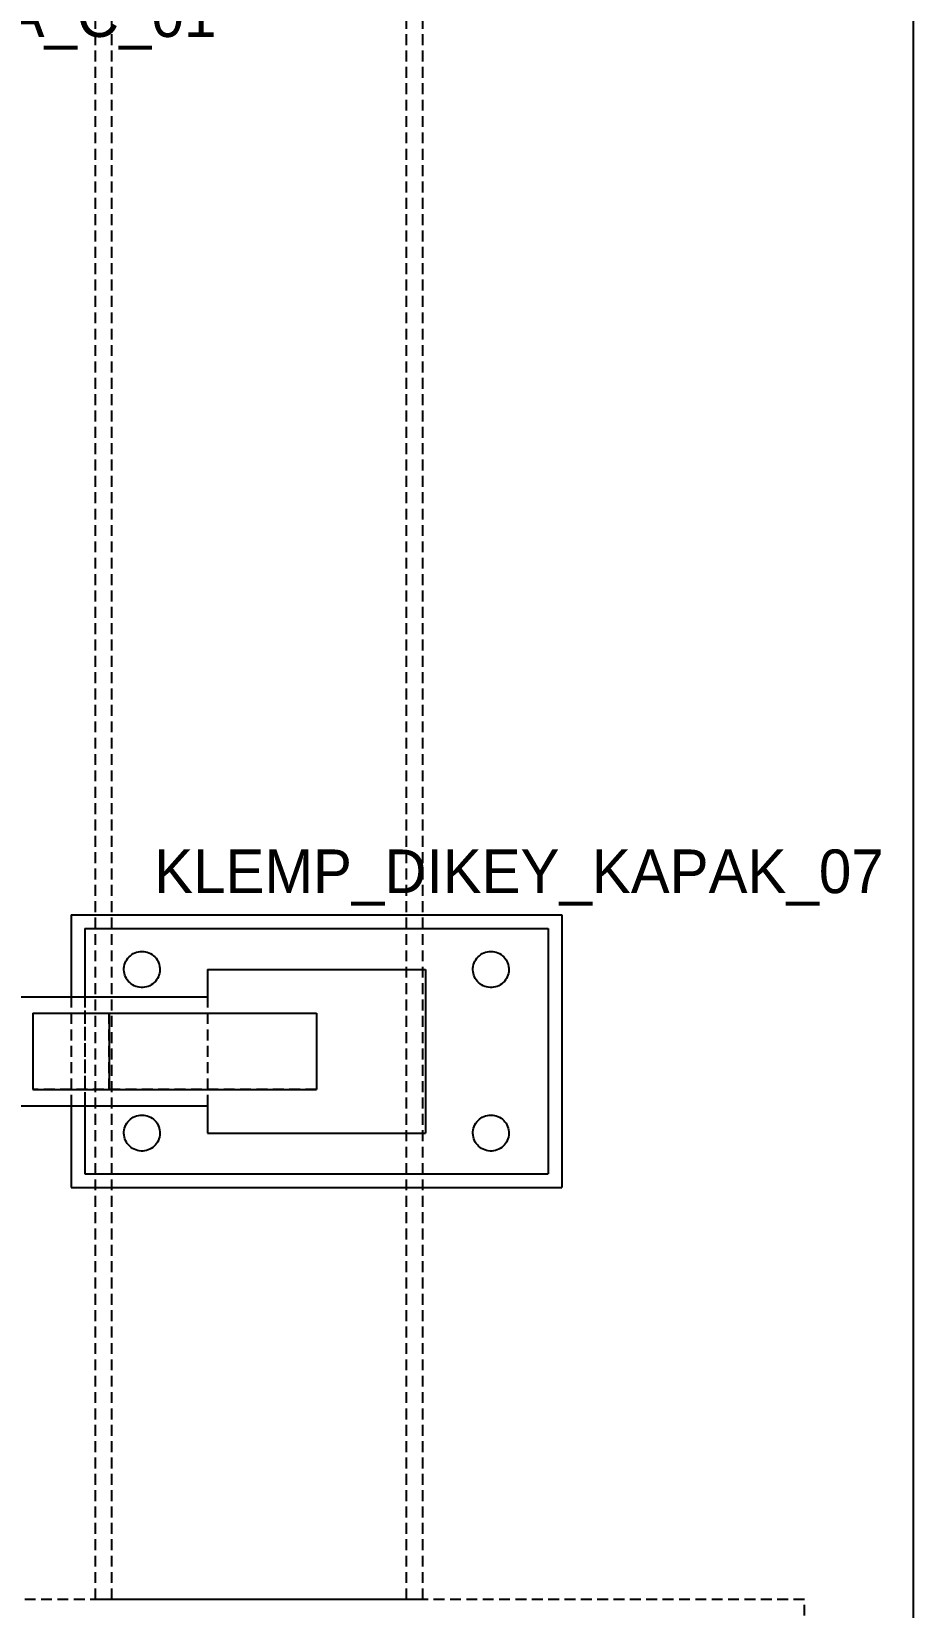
# Model space of a CAD drawing. Header units: metres. Extents: x -200 to 3000, y -1652 to 380.
# Drawn here: x 2138.3 to 2300, y -191.5 to 97.5 of the extents above; entities that cross this region are included whole.
import ezdxf

# ---------------------------------------------------------------- set-up
doc = ezdxf.new("R2010")
doc.units = ezdxf.units.M
doc.linetypes.add('DASHED2', pattern=[3, 2, -1])
for name, color, linetype in [('GIZLI', 8, 'DASHED2'), ('GORUNEN', 7, 'Continuous'), ('YAZI', 3, 'Continuous')]:
    doc.layers.add(name, color=color, linetype=linetype)

msp = doc.modelspace()

# ---------------------------------------------------------------- linework, layer by layer
at = {"layer": 'GIZLI'}
for points in [[(2300, -280), (2300, 280)], [(2150, -190), (2150, 190)], [(2150, -190), (2150, 190)], [(2153, -190), (2153, 190)], [(2153, -190), (2153, 190)], [(2207, -190), (2207, 190)], [(2207, -190), (2207, 190)], [(2210, -190), (2210, 190)], [(2210, -190), (2210, 190)], [(2145.5, -64.5), (2235.5, -64.5)], [(2145.5, -64.5), (2145.5, -114.5)], [(2235.5, -64.5), (2235.5, -114.5)], [(2148, -67), (2233, -67)], [(2148, -67), (2148, -112)], [(2233, -67), (2233, -112)], [(2158.5, -71.2), (2158.829, -71.216), (2159.154, -71.265), (2159.473, -71.347), (2159.782, -71.459), (2160.078, -71.602), (2160.359, -71.773), (2160.621, -71.972), (2160.862, -72.196), (2161.08, -72.442), (2161.272, -72.71), (2161.437, -72.995), (2161.572, -73.294), (2161.677, -73.606), (2161.75, -73.927), (2161.791, -74.253), (2161.799, -74.582), (2161.774, -74.91), (2161.717, -75.234), (2161.628, -75.551), (2161.508, -75.857), (2161.358, -76.15), (2161.179, -76.426), (2160.974, -76.684), (2160.745, -76.919), (2160.493, -77.131), (2160.221, -77.316), (2159.932, -77.473), (2159.629, -77.601), (2159.314, -77.698), (2158.992, -77.763), (2158.664, -77.796), (2158.336, -77.796), (2158.008, -77.763), (2157.686, -77.698), (2157.371, -77.601), (2157.068, -77.473), (2156.779, -77.316), (2156.507, -77.131), (2156.255, -76.919), (2156.026, -76.684), (2155.821, -76.426), (2155.642, -76.15), (2155.492, -75.857), (2155.372, -75.551), (2155.283, -75.234), (2155.226, -74.91), (2155.201, -74.582), (2155.209, -74.253), (2155.25, -73.927), (2155.323, -73.606), (2155.428, -73.294), (2155.563, -72.995), (2155.728, -72.71), (2155.92, -72.442), (2156.138, -72.196), (2156.379, -71.972), (2156.641, -71.773), (2156.922, -71.602), (2157.218, -71.459), (2157.527, -71.347), (2157.846, -71.265), (2158.171, -71.216), (2158.5, -71.2)], [(2222.5, -71.2), (2222.829, -71.216), (2223.154, -71.265), (2223.473, -71.347), (2223.782, -71.459), (2224.078, -71.602), (2224.359, -71.773), (2224.621, -71.972), (2224.862, -72.196), (2225.08, -72.442), (2225.272, -72.71), (2225.437, -72.995), (2225.572, -73.294), (2225.677, -73.606), (2225.75, -73.927), (2225.791, -74.253), (2225.799, -74.582), (2225.774, -74.91), (2225.717, -75.234), (2225.628, -75.551), (2225.508, -75.857), (2225.358, -76.15), (2225.179, -76.426), (2224.974, -76.684), (2224.745, -76.919), (2224.493, -77.131), (2224.221, -77.316), (2223.932, -77.473), (2223.629, -77.601), (2223.314, -77.698), (2222.992, -77.763), (2222.664, -77.796), (2222.336, -77.796), (2222.008, -77.763), (2221.686, -77.698), (2221.371, -77.601), (2221.068, -77.473), (2220.779, -77.316), (2220.507, -77.131), (2220.255, -76.919), (2220.026, -76.684), (2219.821, -76.426), (2219.642, -76.15), (2219.492, -75.857), (2219.372, -75.551), (2219.283, -75.234), (2219.226, -74.91), (2219.201, -74.582), (2219.209, -74.253), (2219.25, -73.927), (2219.323, -73.606), (2219.428, -73.294), (2219.563, -72.995), (2219.728, -72.71), (2219.92, -72.442), (2220.138, -72.196), (2220.379, -71.972), (2220.641, -71.773), (2220.922, -71.602), (2221.218, -71.459), (2221.527, -71.347), (2221.846, -71.265), (2222.171, -71.216), (2222.5, -71.2)], [(2170.5, -74.5), (2210.5, -74.5)], [(2210.5, -74.5), (2210.5, -104.5)], [(2104, -79.5), (2170.5, -79.5)], [(2145.5, -79.5), (2145.5, -99.5)], [(2148, -79.5), (2148, -99.5)], [(2170.5, -79.5), (2170.5, -99.5)], [(2170.5, -79.5), (2170.5, -99.5)], [(2138.5, -82.5), (2190.5, -82.5)], [(2138.5, -82.5), (2138.5, -96.5)], [(2152.5, -96.5), (2152.5, -82.5)], [(2190.5, -82.5), (2190.5, -96.5)], [(2190.5, -96.5), (2138.5, -96.5)], [(2104, -99.5), (2170.5, -99.5)], [(2158.5, -101.2), (2158.829, -101.216), (2159.154, -101.265), (2159.473, -101.347), (2159.782, -101.459), (2160.078, -101.602), (2160.359, -101.773), (2160.621, -101.972), (2160.862, -102.196), (2161.08, -102.442), (2161.272, -102.71), (2161.437, -102.995), (2161.572, -103.294), (2161.677, -103.606), (2161.75, -103.927), (2161.791, -104.253), (2161.799, -104.582), (2161.774, -104.91), (2161.717, -105.234), (2161.628, -105.551), (2161.508, -105.857), (2161.358, -106.15), (2161.179, -106.426), (2160.974, -106.684), (2160.745, -106.919), (2160.493, -107.131), (2160.221, -107.316), (2159.932, -107.473), (2159.629, -107.601), (2159.314, -107.698), (2158.992, -107.763), (2158.664, -107.796), (2158.336, -107.796), (2158.008, -107.763), (2157.686, -107.698), (2157.371, -107.601), (2157.068, -107.473), (2156.779, -107.316), (2156.507, -107.131), (2156.255, -106.919), (2156.026, -106.684), (2155.821, -106.426), (2155.642, -106.15), (2155.492, -105.857), (2155.372, -105.551), (2155.283, -105.234), (2155.226, -104.91), (2155.201, -104.582), (2155.209, -104.253), (2155.25, -103.927), (2155.323, -103.606), (2155.428, -103.294), (2155.563, -102.995), (2155.728, -102.71), (2155.92, -102.442), (2156.138, -102.196), (2156.379, -101.972), (2156.641, -101.773), (2156.922, -101.602), (2157.218, -101.459), (2157.527, -101.347), (2157.846, -101.265), (2158.171, -101.216), (2158.5, -101.2)], [(2222.5, -101.2), (2222.829, -101.216), (2223.154, -101.265), (2223.473, -101.347), (2223.782, -101.459), (2224.078, -101.602), (2224.359, -101.773), (2224.621, -101.972), (2224.862, -102.196), (2225.08, -102.442), (2225.272, -102.71), (2225.437, -102.995), (2225.572, -103.294), (2225.677, -103.606), (2225.75, -103.927), (2225.791, -104.253), (2225.799, -104.582), (2225.774, -104.91), (2225.717, -105.234), (2225.628, -105.551), (2225.508, -105.857), (2225.358, -106.15), (2225.179, -106.426), (2224.974, -106.684), (2224.745, -106.919), (2224.493, -107.131), (2224.221, -107.316), (2223.932, -107.473), (2223.629, -107.601), (2223.314, -107.698), (2222.992, -107.763), (2222.664, -107.796), (2222.336, -107.796), (2222.008, -107.763), (2221.686, -107.698), (2221.371, -107.601), (2221.068, -107.473), (2220.779, -107.316), (2220.507, -107.131), (2220.255, -106.919), (2220.026, -106.684), (2219.821, -106.426), (2219.642, -106.15), (2219.492, -105.857), (2219.372, -105.551), (2219.283, -105.234), (2219.226, -104.91), (2219.201, -104.582), (2219.209, -104.253), (2219.25, -103.927), (2219.323, -103.606), (2219.428, -103.294), (2219.563, -102.995), (2219.728, -102.71), (2219.92, -102.442), (2220.138, -102.196), (2220.379, -101.972), (2220.641, -101.773), (2220.922, -101.602), (2221.218, -101.459), (2221.527, -101.347), (2221.846, -101.265), (2222.171, -101.216), (2222.5, -101.2)], [(2170.5, -104.5), (2210.5, -104.5)], [(2148, -112), (2233, -112)], [(2145.5, -114.5), (2235.5, -114.5)], [(-80, -190), (2280, -190)], [(-80, -190), (2280, -190)], [(2150, -190), (2210, -190)], [(2150, -190), (2210, -190)], [(2153, -190), (2207, -190)], [(2153, -190), (2207, -190)], [(2280, -250), (2280, -190)], [(2280, -250), (2280, -190)]]:
    msp.add_lwpolyline(points, dxfattribs=at)
at = {"layer": 'GORUNEN'}
for points in [[(2300, -280), (2300, 280)], [(2145.5, -64.5), (2235.5, -64.5)], [(2145.5, -64.5), (2145.5, -79.5)], [(2235.5, -64.5), (2235.5, -114.5)], [(2148, -67), (2233, -67)], [(2148, -67), (2148, -79.5)], [(2233, -67), (2233, -112)], [(2158.5, -71.2), (2158.829, -71.216), (2159.154, -71.265), (2159.473, -71.347), (2159.782, -71.459), (2160.078, -71.602), (2160.359, -71.773), (2160.621, -71.972), (2160.862, -72.196), (2161.08, -72.442), (2161.272, -72.71), (2161.437, -72.995), (2161.572, -73.294), (2161.677, -73.606), (2161.75, -73.927), (2161.791, -74.253), (2161.799, -74.582), (2161.774, -74.91), (2161.717, -75.234), (2161.628, -75.551), (2161.508, -75.857), (2161.358, -76.15), (2161.179, -76.426), (2160.974, -76.684), (2160.745, -76.919), (2160.493, -77.131), (2160.221, -77.316), (2159.932, -77.473), (2159.629, -77.601), (2159.314, -77.698), (2158.992, -77.763), (2158.664, -77.796), (2158.336, -77.796), (2158.008, -77.763), (2157.686, -77.698), (2157.371, -77.601), (2157.068, -77.473), (2156.779, -77.316), (2156.507, -77.131), (2156.255, -76.919), (2156.026, -76.684), (2155.821, -76.426), (2155.642, -76.15), (2155.492, -75.857), (2155.372, -75.551), (2155.283, -75.234), (2155.226, -74.91), (2155.201, -74.582), (2155.209, -74.253), (2155.25, -73.927), (2155.323, -73.606), (2155.428, -73.294), (2155.563, -72.995), (2155.728, -72.71), (2155.92, -72.442), (2156.138, -72.196), (2156.379, -71.972), (2156.641, -71.773), (2156.922, -71.602), (2157.218, -71.459), (2157.527, -71.347), (2157.846, -71.265), (2158.171, -71.216), (2158.5, -71.2)], [(2222.5, -71.2), (2222.829, -71.216), (2223.154, -71.265), (2223.473, -71.347), (2223.782, -71.459), (2224.078, -71.602), (2224.359, -71.773), (2224.621, -71.972), (2224.862, -72.196), (2225.08, -72.442), (2225.272, -72.71), (2225.437, -72.995), (2225.572, -73.294), (2225.677, -73.606), (2225.75, -73.927), (2225.791, -74.253), (2225.799, -74.582), (2225.774, -74.91), (2225.717, -75.234), (2225.628, -75.551), (2225.508, -75.857), (2225.358, -76.15), (2225.179, -76.426), (2224.974, -76.684), (2224.745, -76.919), (2224.493, -77.131), (2224.221, -77.316), (2223.932, -77.473), (2223.629, -77.601), (2223.314, -77.698), (2222.992, -77.763), (2222.664, -77.796), (2222.336, -77.796), (2222.008, -77.763), (2221.686, -77.698), (2221.371, -77.601), (2221.068, -77.473), (2220.779, -77.316), (2220.507, -77.131), (2220.255, -76.919), (2220.026, -76.684), (2219.821, -76.426), (2219.642, -76.15), (2219.492, -75.857), (2219.372, -75.551), (2219.283, -75.234), (2219.226, -74.91), (2219.201, -74.582), (2219.209, -74.253), (2219.25, -73.927), (2219.323, -73.606), (2219.428, -73.294), (2219.563, -72.995), (2219.728, -72.71), (2219.92, -72.442), (2220.138, -72.196), (2220.379, -71.972), (2220.641, -71.773), (2220.922, -71.602), (2221.218, -71.459), (2221.527, -71.347), (2221.846, -71.265), (2222.171, -71.216), (2222.5, -71.2)], [(2170.5, -74.5), (2170.5, -79.5)], [(2170.5, -74.5), (2210.5, -74.5)], [(2170.5, -74.5), (2170.5, -79.5)], [(2210.5, -74.5), (2210.5, -104.5)], [(2104, -79.5), (2170.5, -79.5)], [(2138.5, -82.5), (2138.5, -96.5)], [(2138.5, -82.5), (2152.5, -82.5)], [(2152.5, -82.5), (2152.5, -96.5)], [(2152.5, -82.5), (2190.5, -82.5)], [(2190.5, -82.5), (2190.5, -96.5)], [(2138.5, -96.5), (2152.5, -96.5)], [(2152.5, -96.5), (2190.5, -96.5)], [(2104, -99.5), (2170.5, -99.5)], [(2145.5, -99.5), (2145.5, -114.5)], [(2148, -99.5), (2148, -112)], [(2170.5, -99.5), (2170.5, -104.5)], [(2170.5, -99.5), (2170.5, -104.5)], [(2158.5, -101.2), (2158.829, -101.216), (2159.154, -101.265), (2159.473, -101.347), (2159.782, -101.459), (2160.078, -101.602), (2160.359, -101.773), (2160.621, -101.972), (2160.862, -102.196), (2161.08, -102.442), (2161.272, -102.71), (2161.437, -102.995), (2161.572, -103.294), (2161.677, -103.606), (2161.75, -103.927), (2161.791, -104.253), (2161.799, -104.582), (2161.774, -104.91), (2161.717, -105.234), (2161.628, -105.551), (2161.508, -105.857), (2161.358, -106.15), (2161.179, -106.426), (2160.974, -106.684), (2160.745, -106.919), (2160.493, -107.131), (2160.221, -107.316), (2159.932, -107.473), (2159.629, -107.601), (2159.314, -107.698), (2158.992, -107.763), (2158.664, -107.796), (2158.336, -107.796), (2158.008, -107.763), (2157.686, -107.698), (2157.371, -107.601), (2157.068, -107.473), (2156.779, -107.316), (2156.507, -107.131), (2156.255, -106.919), (2156.026, -106.684), (2155.821, -106.426), (2155.642, -106.15), (2155.492, -105.857), (2155.372, -105.551), (2155.283, -105.234), (2155.226, -104.91), (2155.201, -104.582), (2155.209, -104.253), (2155.25, -103.927), (2155.323, -103.606), (2155.428, -103.294), (2155.563, -102.995), (2155.728, -102.71), (2155.92, -102.442), (2156.138, -102.196), (2156.379, -101.972), (2156.641, -101.773), (2156.922, -101.602), (2157.218, -101.459), (2157.527, -101.347), (2157.846, -101.265), (2158.171, -101.216), (2158.5, -101.2)], [(2222.5, -101.2), (2222.829, -101.216), (2223.154, -101.265), (2223.473, -101.347), (2223.782, -101.459), (2224.078, -101.602), (2224.359, -101.773), (2224.621, -101.972), (2224.862, -102.196), (2225.08, -102.442), (2225.272, -102.71), (2225.437, -102.995), (2225.572, -103.294), (2225.677, -103.606), (2225.75, -103.927), (2225.791, -104.253), (2225.799, -104.582), (2225.774, -104.91), (2225.717, -105.234), (2225.628, -105.551), (2225.508, -105.857), (2225.358, -106.15), (2225.179, -106.426), (2224.974, -106.684), (2224.745, -106.919), (2224.493, -107.131), (2224.221, -107.316), (2223.932, -107.473), (2223.629, -107.601), (2223.314, -107.698), (2222.992, -107.763), (2222.664, -107.796), (2222.336, -107.796), (2222.008, -107.763), (2221.686, -107.698), (2221.371, -107.601), (2221.068, -107.473), (2220.779, -107.316), (2220.507, -107.131), (2220.255, -106.919), (2220.026, -106.684), (2219.821, -106.426), (2219.642, -106.15), (2219.492, -105.857), (2219.372, -105.551), (2219.283, -105.234), (2219.226, -104.91), (2219.201, -104.582), (2219.209, -104.253), (2219.25, -103.927), (2219.323, -103.606), (2219.428, -103.294), (2219.563, -102.995), (2219.728, -102.71), (2219.92, -102.442), (2220.138, -102.196), (2220.379, -101.972), (2220.641, -101.773), (2220.922, -101.602), (2221.218, -101.459), (2221.527, -101.347), (2221.846, -101.265), (2222.171, -101.216), (2222.5, -101.2)], [(2170.5, -104.5), (2210.5, -104.5)], [(2148, -112), (2233, -112)], [(2145.5, -114.5), (2235.5, -114.5)]]:
    msp.add_lwpolyline(points, dxfattribs=at)

# ---------------------------------------------------------------- texts
at = {"layer": 'YAZI'}
for s, p in [('YUVA_C_01', (2111.5, 96.5)), ('KLEMP_DIKEY_KAPAK_07', (2160.75, -60.5))]:
    msp.add_text(s, height=8, dxfattribs=at).set_placement(p)

doc.saveas('drawing.dxf')
